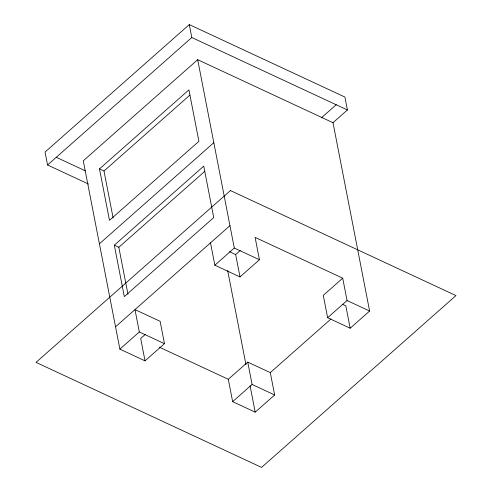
<?xml version="1.0" encoding="UTF-8"?>
<svg xmlns="http://www.w3.org/2000/svg" width="492" height="492" viewBox="0 0 492 492"><rect width="100%" height="100%" fill="white"/><g stroke="black" fill="none" stroke-linecap="round" stroke-linejoin="round"><path stroke-width="0.74" d="M210.508 242.845L214.856 265.206L239.998 276.916L259.438 259.733L255.096 237.372L342.715 278.177L323.275 295.354L327.623 317.715L350.175 328.219L369.615 311.036L333.004 122.705L347.413 109.974L344.904 97.059L189.285 24.6L45.049 152.077L47.558 164.992L88.548 184.076M47.558 164.992L191.794 37.515L189.285 24.6M333.004 122.705L197.686 59.698L83.277 160.816L119.882 349.142L145.029 360.851L164.469 343.668L160.121 321.307L134.98 309.603L139.322 331.965L164.469 343.668M99.489 168.91L188.916 89.87L198.909 141.302L109.482 220.336L99.489 168.91L103.996 171.007L113.123 217.962M103.996 171.007L189.986 95.011M99.409 243.798L213.817 142.68M114.316 245.182L203.743 166.148L213.737 217.575L124.31 296.608L114.316 245.182L118.824 247.285L127.951 294.241M118.824 247.285L204.813 171.284M321.344 117.883L336.282 104.679M115.54 326.786L229.948 225.668M119.882 349.142L139.322 331.965M214.856 265.206L234.297 248.03L197.686 59.698M145.257 334.449L140.681 338.49L145.029 360.851M239.998 276.916L235.65 254.555L240.225 250.514M228.3 379.289L247.74 362.112L270.299 372.61L274.641 394.971L255.2 412.155L232.648 401.65L228.3 379.289L159.457 347.235M232.648 401.65L252.088 384.467L247.74 362.112M327.623 317.715L347.063 300.532L342.715 278.177M270.299 372.61L330.95 319.007M191.794 37.515L347.413 109.974M56.168 157.249L85.344 170.835M234.297 248.03L259.438 259.733M347.063 300.532L369.615 311.036M229.536 251.707L235.65 254.555M342.407 304.265L345.827 305.858L350.175 328.219M252.088 384.467L274.641 394.971M227.673 270.532L245.975 364.695M250.077 385.789L255.2 412.155M230.44 190.57L36.033 362.383L261.56 467.4L455.967 295.581L230.44 190.57"/></g></svg>
